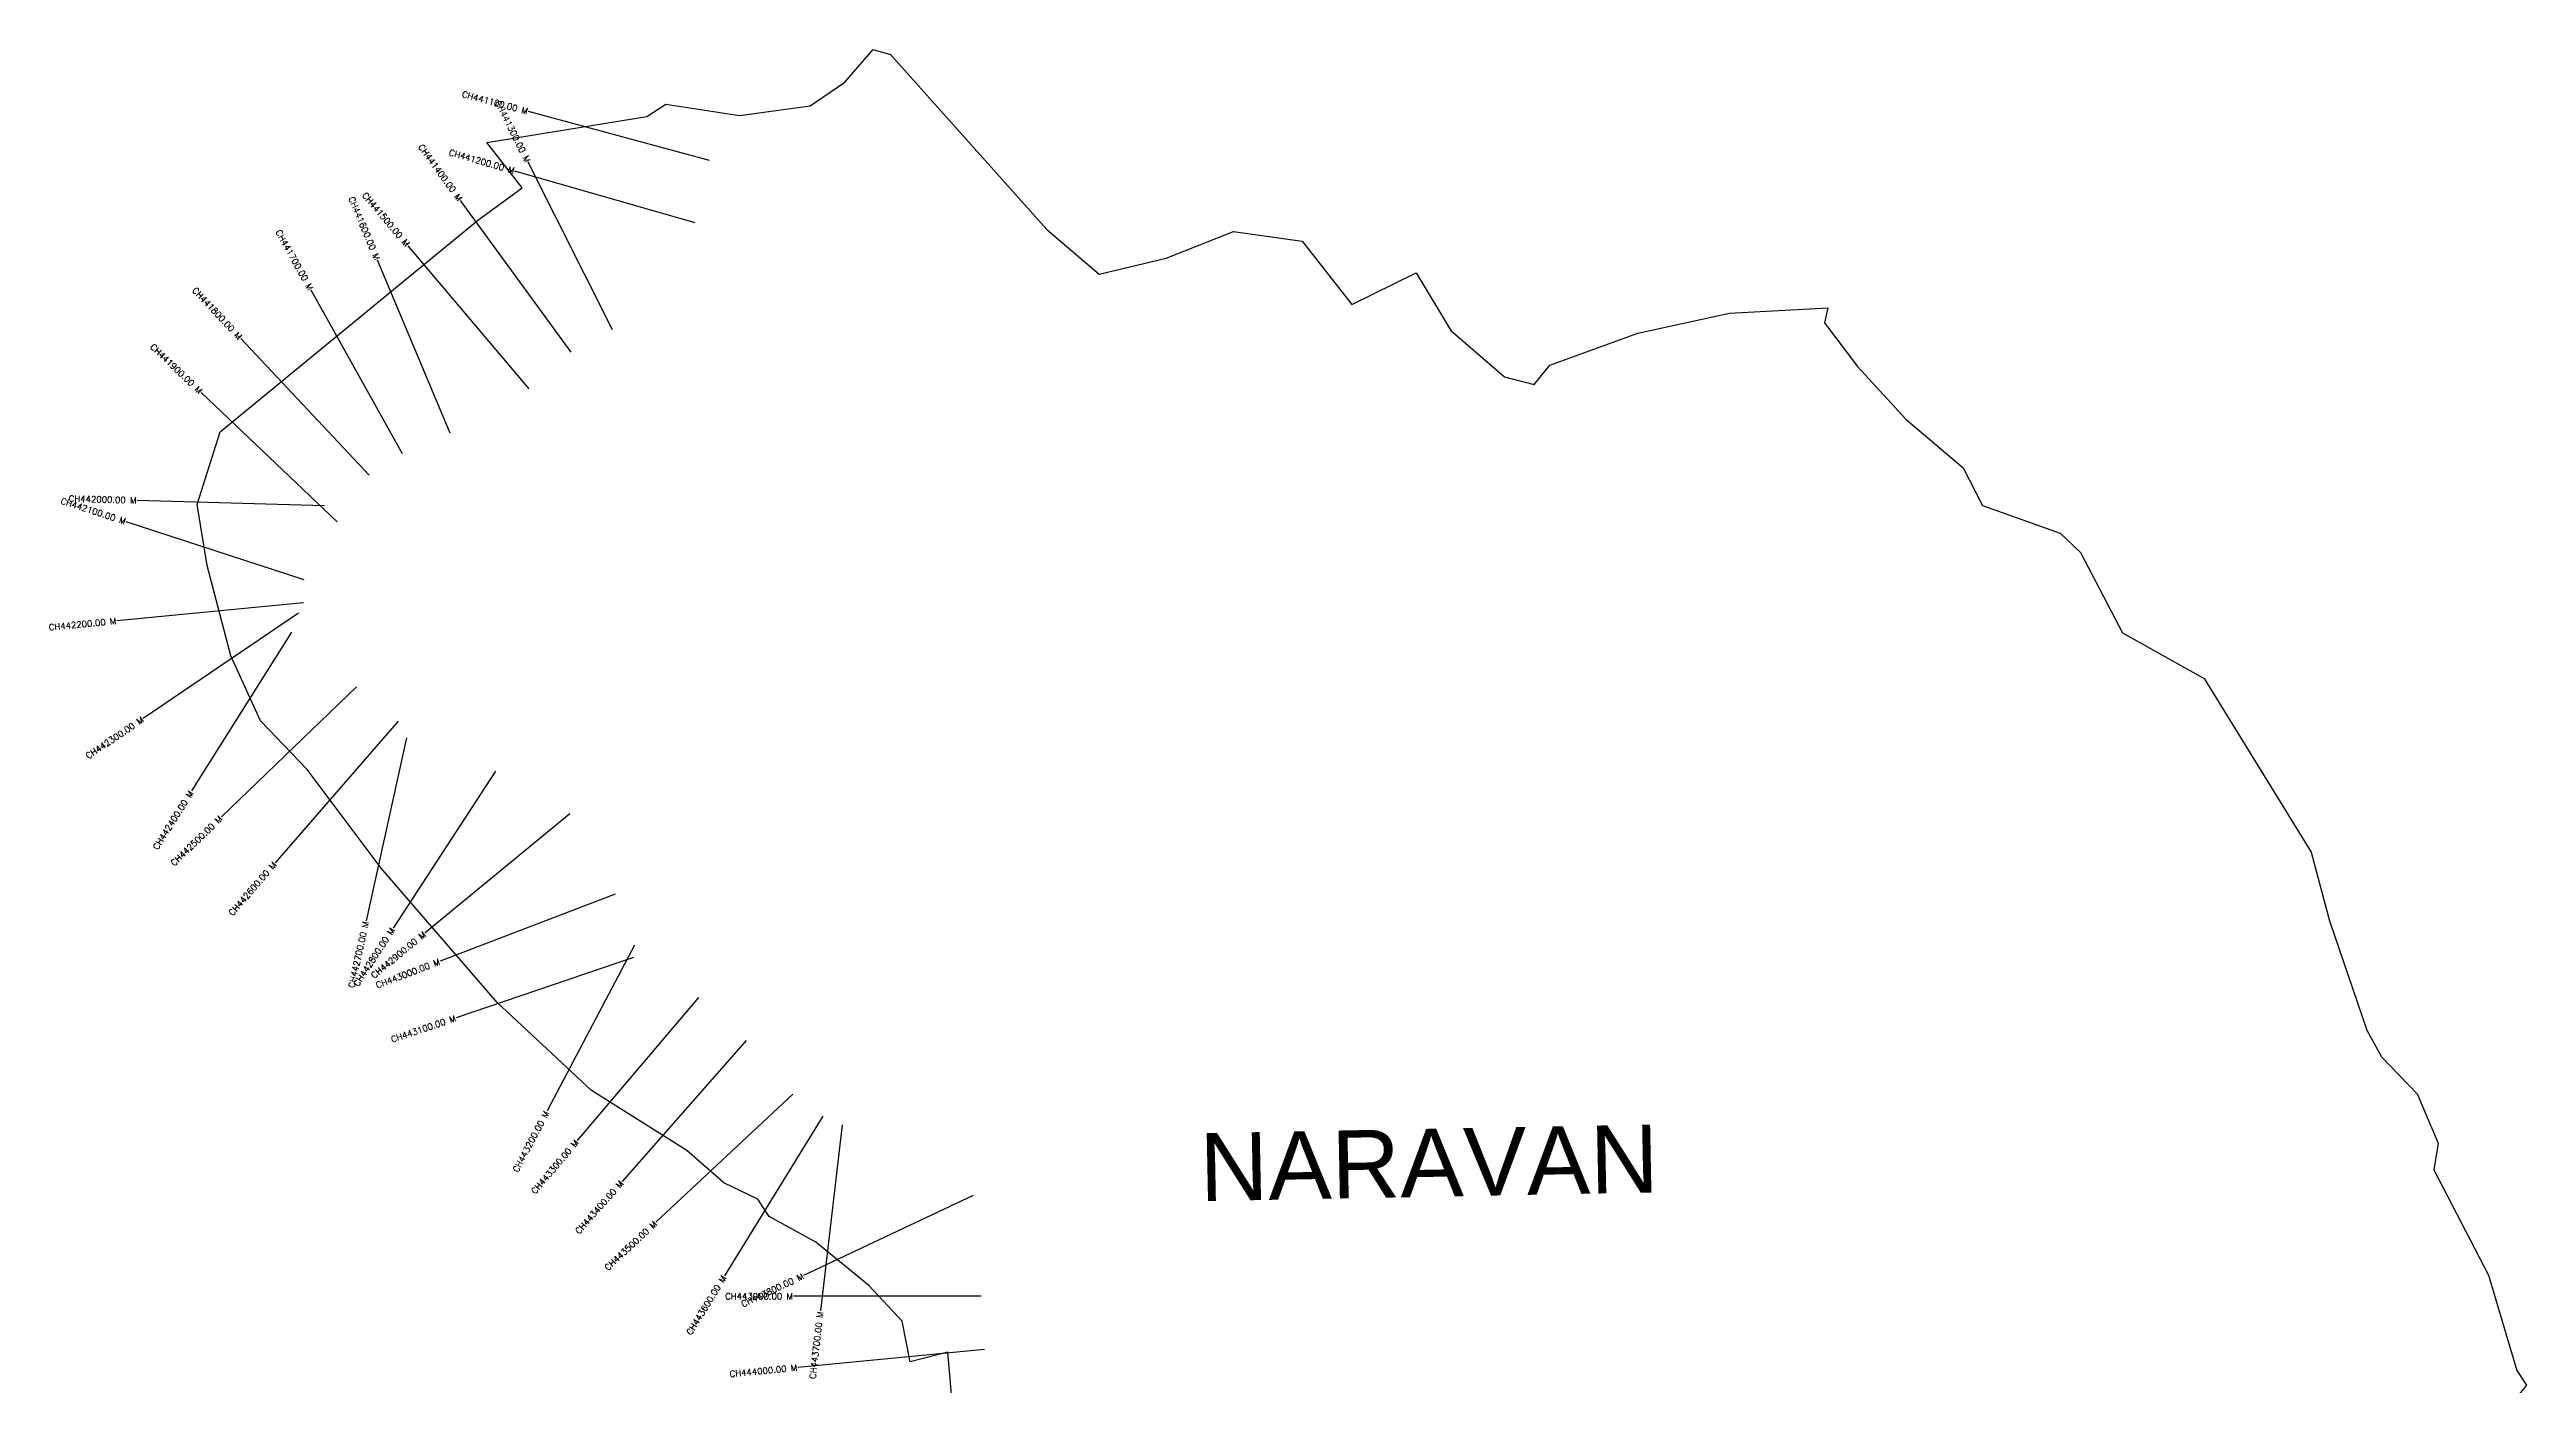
# Model space of a CAD drawing. Header units: metres. Extents: x 310041 to 314003, y 1915291 to 1919706.
# Drawn here: x 310041 to 314003, y 1917568 to 1919706 of the extents above; entities that cross this region are included whole.
import ezdxf
from ezdxf.enums import TextEntityAlignment as Align

# ---------------------------------------------------------------- set-up
doc = ezdxf.new("R2010")
doc.units = ezdxf.units.M
for name, color, linetype in [('CS', 134, 'Continuous'), ('CSMark', 6, 'Continuous'), ('village', 3, 'Continuous'), ('VILLAGE NAME', 250, 'Continuous')]:
    doc.layers.add(name, color=color, linetype=linetype)
doc.styles.get("Standard").update_dxf_attribs({"font": 'simplex.shx'})

msp = doc.modelspace()

# ---------------------------------------------------------------- linework, layer by layer
at = {"layer": 'CS'}
for p, q in [((311096.3, 1919528.2), (310806.7, 1919606.2)), ((311073.5, 1919428.4), (310785.2, 1919511.2)), ((310941.2, 1919257), (310806.5, 1919525.1)), ((310875, 1919221.5), (310698.3, 1919464)), ((310808.2, 1919162.6), (310614.4, 1919391.6)), ((310681.5, 1919092), (310565.5, 1919368.7)), ((310605.3, 1919058.6), (310459.3, 1919320.6)), ((310552.2, 1919024.9), (310346.5, 1919243.2)), ((310500.5, 1918950), (310283.2, 1919156.9)), ((310480.6, 1918975.8), (310180.7, 1918984.2)), ((310448.2, 1918857), (310163.1, 1918950.1)), ((310446.9, 1918820.4), (310148.3, 1918791.6)), ((310438.8, 1918804), (310190.5, 1918635.6)), ((310427.8, 1918773.4), (310267.9, 1918519.6)), ((310531.7, 1918686.1), (310315.5, 1918478)), ((310598.2, 1918631.2), (310401.6, 1918404.6)), ((310611.5, 1918604.7), (310546.9, 1918311.7)), ((310754.2, 1918551.3), (310590.1, 1918300.2)), ((310872.8, 1918483.1), (310641.3, 1918292.3)), ((310945.6, 1918354.3), (310665.4, 1918247.1)), ((310976.7, 1918272.9), (310836.7, 1918007.5)), ((310975.1, 1918253), (310691, 1918156.6)), ((311078.9, 1918188.8), (310884.7, 1917960.2)), ((311155, 1918120), (310956.7, 1917894.9)), ((311229.9, 1918034.5), (311010.7, 1917829.7)), ((311277.9, 1917999), (311120.4, 1917743.7)), ((311308.6, 1917985.6), (311273.9, 1917687.6)), ((311518.4, 1917872.3), (311247, 1917744.5)), ((311530.9, 1917711.5), (311231, 1917711.2)), ((311536.3, 1917626.1), (311237.7, 1917597.2))]:
    msp.add_line(p, q, dxfattribs=at)
at = {"layer": 'village', "color": 3, "true_color": 0x00ff00}
msp.add_polyline3d([(311489.4, 1917486.4, 0), (311477.7, 1917621.5, 0), (311417.6, 1917606.3, 0), (311404.6, 1917671.1, 0), (311351.2, 1917728.3, 0), (311266.6, 1917797.8, 0), (311191.8, 1917838.6, 0), (311173.7, 1917866.6, 0), (311119.6, 1917892.5, 0), (311060.3, 1917944.3, 0), (310907.6, 1918040.2, 0), (310756.7, 1918181.2, 0), (310571.1, 1918395.9, 0), (310453, 1918553.6, 0), (310378.2, 1918631.9, 0), (310330.4, 1918735.7, 0), (310292.8, 1918879.9, 0), (310276.8, 1918977.5, 0), (310313.5, 1919093.8, 0), (310725.5, 1919432.2, 0), (310796.9, 1919484.1, 0), (310740, 1919556.8, 0), (310996, 1919598.2, 0), (311026.5, 1919618.2, 0), (311144.7, 1919600, 0), (311257.4, 1919615.5, 0), (311313, 1919653.3, 0), (311358.1, 1919705.5, 0), (311386.2, 1919697.5, 0), (311636.3, 1919417.9, 0), (311719.8, 1919346.1, 0), (311827.3, 1919372, 0), (311934.6, 1919414.4, 0), (312044.6, 1919398.8, 0), (312124, 1919297.6, 0), (312226.8, 1919348.4, 0), (312282.3, 1919256.2, 0), (312368.5, 1919182.2, 0), (312416.1, 1919169.5, 0), (312440.7, 1919200.6, 0), (312581.6, 1919251.8, 0), (312728.6, 1919284, 0), (312885.6, 1919292.3, 0), (312880.4, 1919268.5, 0), (312933.1, 1919198.4, 0), (313010.6, 1919114.2, 0), (313102.1, 1919036.3, 0), (313133, 1918976.3, 0), (313257.4, 1918931.8, 0), (313289.7, 1918900.9, 0), (313357, 1918772.6, 0), (313488, 1918699.6, 0), (313659.1, 1918421.3, 0), (313688.1, 1918311.5, 0), (313747.8, 1918137, 0), (313771.4, 1918094.2, 0), (313828.5, 1918034.8, 0), (313862.4, 1917956.1, 0), (313855.1, 1917913.6, 0), (313942.5, 1917745.1, 0), (313987.8, 1917592.4, 0), (314003.4, 1917568.7, 0), (313915, 1917459.7, 0)], dxfattribs=at)

# ---------------------------------------------------------------- texts
at = {"layer": 'CSMark'}
for s, rotation, p in [('CH441100.00 M', 344.9213, (310805.7, 1919606.5)), ('CH441300.00 M', 296.6719, (310806.1, 1919525.9)), ('CH441400.00 M', 306.0791, (310697.7, 1919464.8)), ('CH441200.00 M', 343.9695, (310784.2, 1919511.5)), ('CH441600.00 M', 292.7477, (310565.1, 1919369.6)), ('CH441500.00 M', 310.2433, (310613.7, 1919392.4)), ('CH441700.00 M', 299.1398, (310458.8, 1919321.5)), ('CH441800.00 M', 313.296, (310345.8, 1919244)), ('CH441900.00 M', 316.4136, (310282.5, 1919157.6)), ('CH442100.00 M', 341.9133, (310162.1, 1918950.4)), ('CH442000.00 M', 358.3846, (310179.7, 1918984.2)), ('CH442200.00 M', 5.5212, (310147.3, 1918791.5)), ('CH442300.00 M', 34.1484, (310189.7, 1918635)), ('CH442400.00 M', 57.7976, (310267.3, 1918518.7)), ('CH442500.00 M', 43.9024, (310314.8, 1918477.3)), ('CH442600.00 M', 49.0442, (310400.9, 1918403.9)), ('CH442700.00 M', 77.583, (310546.7, 1918310.7)), ('CH442800.00 M', 56.8556, (310589.6, 1918299.3)), ('CH442900.00 M', 39.496, (310640.5, 1918291.7)), ('CH443000.00 M', 20.9345, (310664.5, 1918246.7)), ('CH443100.00 M', 18.74, (310690, 1918156.3)), ('CH443200.00 M', 62.1899, (310836.2, 1918006.6)), ('CH443300.00 M', 49.6602, (310884.1, 1917959.4)), ('CH443400.00 M', 48.6104, (310956, 1917894.2)), ('CH443500.00 M', 43.0502, (311010, 1917829)), ('CH443800.00 M', 25.2148, (311246.1, 1917744)), ('CH443600.00 M', 58.3218, (311119.9, 1917742.9)), ('CH443900.00 M', 0.0603, (311230, 1917711.2)), ('CH443700.00 M', 83.358, (311273.8, 1917686.6)), ('CH444000.00 M', 5.5187, (311236.7, 1917597.1))]:
    msp.add_text(s, height=10, rotation=rotation, dxfattribs=at).set_placement(p, align=Align.MIDDLE_RIGHT)
at = {"layer": 'VILLAGE NAME', "insert": (311879.5, 1917971.9), "char_height": 108.748, "attachment_point": 1, "rotation": 1.1028}
msp.add_mtext_dynamic_manual_height_columns('{\\fArial|b0|i0|c0|p34;NARAVAN}', width=1571.314, gutter_width=543.7, heights=[0], dxfattribs=at)

doc.saveas('drawing.dxf')
